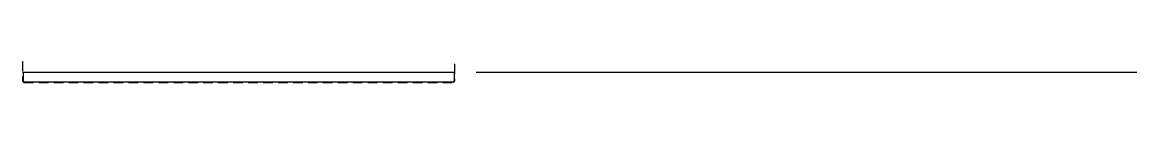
# Model space of a CAD drawing. Header units: millimetres. Extents: x 19868 to 801382, y -4805 to 85279.
# Drawn here: x 117988 to 128363, y 60082 to 60279 of the extents above; entities that cross this region are included whole.
import ezdxf

# ---------------------------------------------------------------- set-up
doc = ezdxf.new("R2010")
doc.units = ezdxf.units.MM
doc.header["$LTSCALE"] = 250
doc.linetypes.add('HID', pattern=[2.8, 1.8, -1])
for name, color, linetype in [('A-FIN', 6, 'Continuous'), ('A-FIN-8', 8, 'Continuous'), ('A-WP', 1, 'HID')]:
    doc.layers.add(name, color=color, linetype=linetype)

msp = doc.modelspace()

# ---------------------------------------------------------------- linework, layer by layer
at = {"layer": 'A-FIN'}
for p, q in [((117991.2, 60178.9), (122035.2, 60178.9)), ((122238.2, 60178.9), (134538.2, 60178.9))]:
    msp.add_line(p, q, dxfattribs=at)
at = {"layer": 'A-FIN-8'}
for p, q in [((117996.2, 60178.9), (117996.2, 60097.1)), ((122030.2, 60178.9), (122030.2, 60097.1)), ((118006.4, 60086.9), (117996.2, 60097.1)), ((118006.4, 60086.9), (122020, 60086.9)), ((122020, 60086.9), (122030.2, 60097.1))]:
    msp.add_line(p, q, dxfattribs=at)
at = {"layer": 'A-WP', "ltscale": 0.2}
for p, q in [((118003.4, 60081.9), (117991.2, 60094.1)), ((118003.4, 60081.9), (122023.1, 60081.9)), ((122023.1, 60081.9), (122035.2, 60094.1))]:
    msp.add_line(p, q, dxfattribs=at)
at = {"layer": 'A-WP', "linetype": 'HID', "ltscale": 0.2}
for points in [[(117988.2, 60278.9), (117991.2, 60278.9), (117991.2, 60094.1)], [(122038.2, 60253.9), (122035.2, 60253.9), (122035.2, 60094.1)]]:
    msp.add_lwpolyline(points, dxfattribs=at)

doc.saveas('drawing.dxf')
